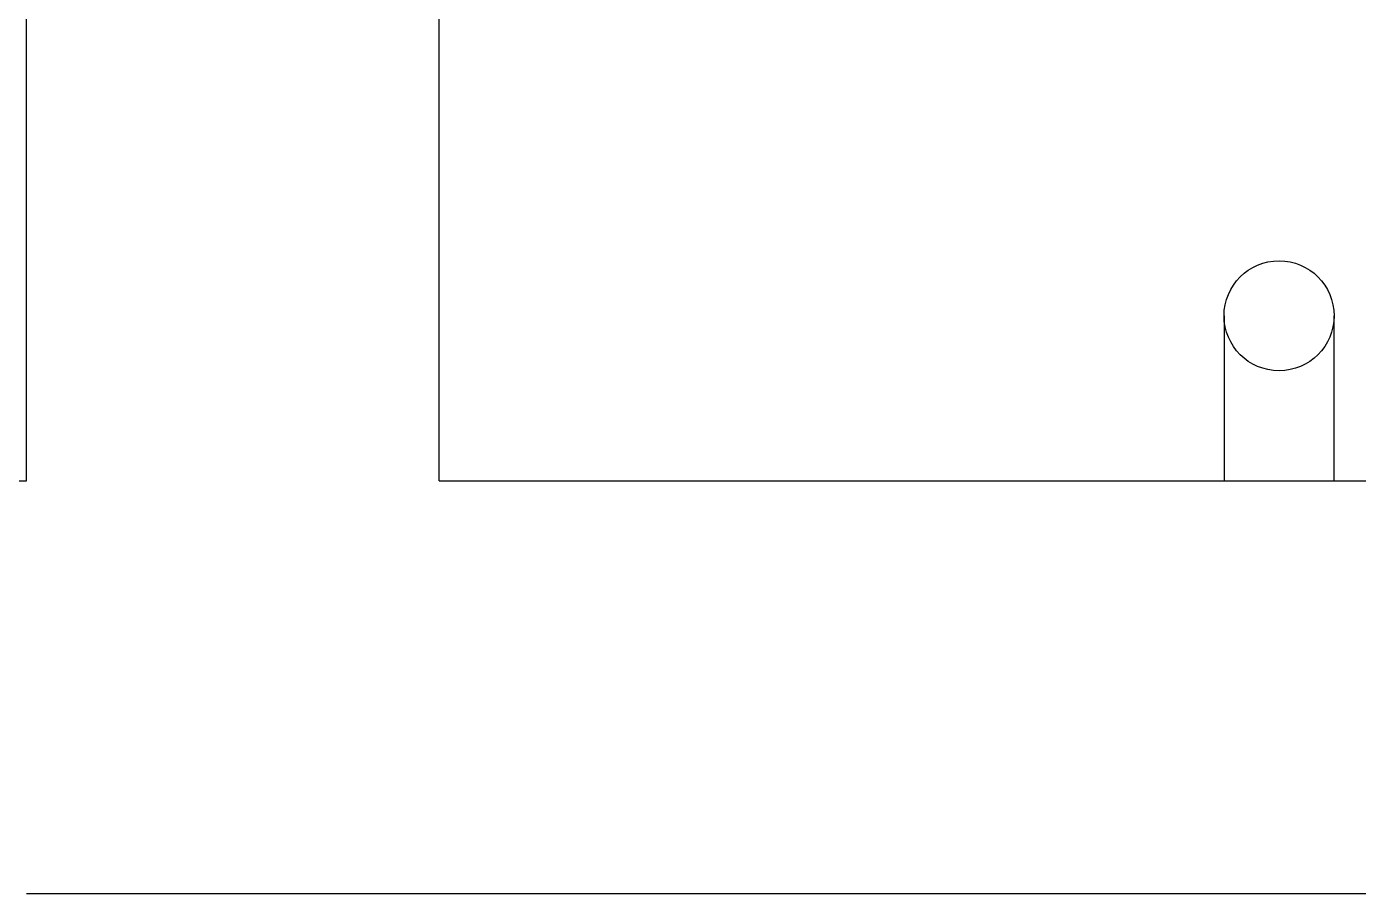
# Model space of a CAD drawing. Header units: centimetres. Extents: x 0 to 1084401, y -139216 to 99734.
# Drawn here: x 910380.23 to 910428.65, y 10417.01 to 10448.52 of the extents above; entities that cross this region are included whole.
import ezdxf

# ---------------------------------------------------------------- set-up
doc = ezdxf.new("R2010")
doc.units = ezdxf.units.CM
doc.header["$LTSCALE"] = 4
doc.layers.add('0.6', color=6, linetype='Continuous')
doc.layers.add('PDF1_PH - Metal', color=253, linetype='Continuous')

msp = doc.modelspace()

# ---------------------------------------------------------------- linework, layer by layer
at = {"layer": '0.6'}
for points in [[(910370.2346801861, 10432.01251930817), (910380.2346801861, 10432.01251930817), (910380.2346801861, 10792.01251930817), (910245.2346801861, 10792.01251930817)], [(910395.2346801861, 10432.01251930818), (910395.2346801861, 10792.01251930818)], [(910395.2346801861, 10432.01251930818), (910595.2346801861, 10432.01251930818), (910595.2346801861, 10442.01251930818)], [(910380.2346801861, 10417.01251930818), (910620.2346801861, 10417.01251930818)]]:
    msp.add_lwpolyline(points, dxfattribs=at)
at = {"layer": 'PDF1_PH - Metal'}
msp.add_lwpolyline([(910423.7677475894, 10438.01116200367), (910423.7677475894, 10432.01251930818), (910427.7677475894, 10432.01251930818), (910427.7677475894, 10438.01116200367)], dxfattribs=at)
msp.add_circle((910425.7677475894, 10438.01116200367), 1.999999999999999, dxfattribs=at)

doc.saveas('drawing.dxf')
